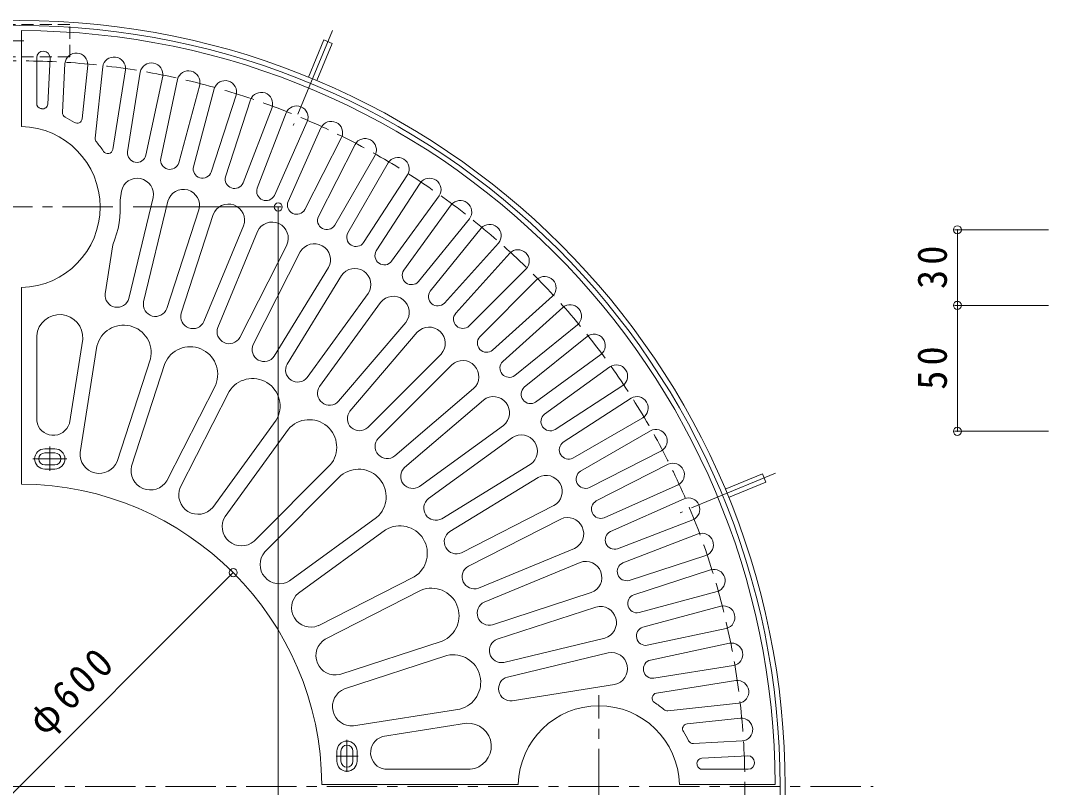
# Model space of a CAD drawing. Units: millimetres at full size, sheet at 1:10, with parts at other scales. Extents: x -1826 to 1813, y -1366 to 1283.
# Drawn here: x -878 to 143, y 435 to 1196 of the extents above; entities that cross this region are included whole.
import ezdxf

# ---------------------------------------------------------------- set-up
doc = ezdxf.new("R2010")
doc.units = ezdxf.units.MM
doc.header["$LTSCALE"] = 10
doc.header["$PDMODE"] = 32
doc.header["$PDSIZE"] = 8
for name, pattern in [('CHAIN1', [8, 5, -1, 1, -1]), ('CHAIN2', [12, 9, -1, 1, -1]), ('DASHED1', [1.8, 1.2, -0.6]), ('DASHED3', [4, 3, -1])]:
    doc.linetypes.add(name, pattern=pattern)
for name, color, linetype, lineweight in [('0-0_通り芯', 3, 'Continuous', 9), ('0-1_躯体', 2, 'Continuous', 9), ('0-4_その他', 7, 'Continuous', 9), ('1-0_1-0ﾚｲﾔ', 3, 'Continuous', 9)]:
    doc.layers.add(name, color=color, linetype=linetype, lineweight=lineweight)
doc.styles.add('ＭＳ ゴシック', font='')
doc.styles.get('ＭＳ ゴシック').set_extended_font_data('MS Gothic')

msp = doc.modelspace()

# ---------------------------------------------------------------- linework, layer by layer
at = {"layer": '0-0_通り芯'}
for p, q in [((-876.67, 1185.57), (-876.67, 1090.55)), ((-861.67, 1158.79), (-861.67, 1113.25)), ((-848.3, 1158.44), (-850.69, 1112.77)), ((-833.56, 1153.04), (-836.11, 1104.45)), ((-810.99, 1151.26), (-816.58, 1098.16)), ((-796.08, 1149.69), (-803.51, 1078.95)), ((-773.63, 1146.74), (-786.15, 1067.7)), ((-758.82, 1144.39), (-771.36, 1065.21)), ((-736.56, 1140.27), (-753.22, 1061.85)), ((-721.88, 1137.15), (-738.55, 1058.73)), ((-699.87, 1131.86), (-720.62, 1054.42)), ((-685.38, 1127.98), (-706.13, 1050.54)), ((-663.67, 1121.55), (-688.45, 1045.3)), ((-649.41, 1116.91), (-674.18, 1040.67)), ((-628.07, 1109.36), (-656.8, 1034.51)), ((-614.06, 1103.98), (-642.79, 1029.14)), ((-593.15, 1095.32), (-625.76, 1022.08)), ((-579.45, 1089.22), (-612.05, 1015.98)), ((-559.01, 1079.47), (-595.41, 1008.04)), ((-545.65, 1072.66), (-582.04, 1001.23)), ((-525.75, 1061.86), (-565.84, 992.43)), ((-512.76, 1054.36), (-552.84, 984.93)), ((-493.46, 1042.53), (-537.12, 975.29)), ((-480.88, 1034.36), (-524.54, 967.13)), ((-777.53, 1026.22), (-778.91, 1017.5)), ((-462.22, 1021.54), (-509.34, 956.68)), ((-746.09, 1019.96), (-770.13, 919.82)), ((-731.5, 1016.46), (-755.55, 916.31)), ((-450.08, 1012.72), (-497.21, 947.86)), ((-700.65, 1007.76), (-732.47, 909.81)), ((-686.38, 1003.13), (-718.21, 905.17)), ((-656.3, 992.02), (-695.72, 896.88)), ((-432.12, 998.94), (-482.58, 936.64)), ((-642.44, 986.29), (-681.86, 891.13)), ((-420.47, 989.5), (-470.92, 927.2)), ((-785.93, 973.17), (-793.64, 924.49)), ((-613.33, 972.86), (-660.09, 881.1)), ((-403.25, 974.8), (-456.9, 915.22)), ((-599.96, 966.06), (-646.72, 874.28)), ((-392.1, 964.76), (-445.75, 905.18)), ((-571.99, 950.39), (-625.81, 862.58)), ((-375.68, 949.17), (-432.37, 892.49)), ((-559.2, 942.55), (-613.02, 854.73)), ((-876.67, 930.6), (-876.67, 735.57)), ((-365.08, 938.57), (-421.76, 881.88)), ((-532.55, 924.74), (-593.08, 841.42)), ((-349.49, 922.15), (-409.07, 868.5)), ((-520.41, 915.93), (-580.95, 832.6)), ((-339.46, 911), (-399.03, 857.36)), ((-495.24, 896.07), (-562.12, 817.76)), ((-324.75, 893.78), (-387.06, 843.33)), ((-861.67, 882.88), (-861.67, 798.28)), ((-815.99, 879.29), (-829.23, 795.73)), ((-483.83, 886.34), (-550.72, 808.02)), ((-315.31, 882.13), (-377.62, 831.68)), ((-801.87, 872.57), (-818.6, 766.95)), ((-748.72, 859.81), (-781.77, 758.1)), ((-460.29, 864.57), (-533.11, 791.75)), ((-301.53, 864.17), (-366.39, 817.05)), ((-734.45, 855.17), (-767.5, 753.47)), ((-449.68, 853.97), (-522.51, 781.14)), ((-292.71, 852.03), (-357.57, 804.91)), ((-683.96, 834.25), (-732.5, 738.97)), ((-670.59, 827.45), (-719.14, 732.17)), ((-427.92, 830.42), (-506.23, 763.54)), ((-279.89, 833.37), (-347.13, 789.71)), ((-418.17, 819.02), (-496.49, 752.13)), ((-271.72, 820.79), (-338.96, 777.13)), ((-623.99, 798.88), (-686.84, 712.37)), ((-259.89, 801.49), (-329.32, 761.41)), ((-611.85, 790.07), (-674.71, 703.56)), ((-398.33, 793.84), (-481.65, 733.3)), ((-252.39, 788.5), (-321.82, 748.42)), ((-389.51, 781.71), (-472.84, 721.16)), ((-843.67, 770.57), (-853.67, 770.57)), ((-843.67, 766.57), (-853.67, 766.57)), ((-241.59, 768.61), (-313.02, 732.21)), ((-371.7, 755.05), (-459.51, 701.24)), ((-234.78, 755.24), (-306.21, 718.84)), ((-843.67, 754.57), (-853.67, 754.57)), ((-843.67, 750.57), (-853.67, 750.57)), ((-570.29, 754.57), (-645.9, 678.95)), ((-559.68, 743.97), (-635.3, 668.35)), ((-363.86, 742.26), (-451.68, 688.44)), ((-225.03, 734.81), (-298.27, 702.2)), ((-348.2, 714.29), (-439.96, 667.53)), ((-218.93, 721.1), (-292.17, 688.5)), ((-524.19, 702.4), (-610.7, 639.55)), ((-341.38, 700.92), (-433.16, 654.16)), ((-210.27, 700.19), (-285.11, 671.46)), ((-515.36, 690.27), (-601.88, 627.41)), ((-204.89, 686.18), (-279.74, 657.45)), ((-327.97, 671.81), (-423.12, 632.39)), ((-197.34, 664.84), (-273.58, 640.07)), ((-322.22, 657.95), (-417.38, 618.53)), ((-486.81, 643.66), (-582.09, 595.11)), ((-192.7, 650.58), (-268.95, 625.8)), ((-479.99, 630.3), (-575.28, 581.75)), ((-311.13, 627.87), (-409.08, 596.04)), ((-186.27, 628.87), (-263.71, 608.12)), ((-306.49, 613.6), (-404.45, 581.78)), ((-182.39, 614.38), (-259.83, 593.63)), ((-177.11, 592.37), (-255.52, 575.7)), ((-297.79, 582.75), (-397.94, 558.71)), ((-459.08, 579.8), (-560.78, 546.75)), ((-173.99, 577.7), (-252.4, 561.03)), ((-454.44, 565.53), (-556.15, 532.49)), ((-294.29, 568.16), (-394.44, 544.12)), ((-169.86, 555.44), (-249.04, 542.89)), ((-288.04, 536.72), (-389.76, 520.61)), ((-167.51, 540.62), (-246.55, 528.1)), ((-441.69, 512.38), (-547.31, 495.66)), ((-164.56, 518.18), (-235.3, 510.74)), ((-162.99, 503.26), (-216.1, 497.67)), ((-434.97, 498.26), (-518.52, 485.03)), ((-161.22, 480.69), (-209.8, 478.14)), ((-563.68, 470.58), (-563.68, 460.58)), ((-559.68, 470.58), (-559.68, 460.58)), ((-547.68, 470.58), (-547.68, 460.58)), ((-543.68, 470.58), (-543.68, 460.58)), ((-155.81, 465.95), (-201.48, 463.56)), ((-431.37, 452.58), (-515.97, 452.58)), ((-155.46, 452.58), (-201, 452.58)), ((-383.65, 437.58), (-578.68, 437.58)), ((-128.68, 437.58), (-223.7, 437.58))]:
    msp.add_line(p, q, dxfattribs=at)
at = {"layer": '0-0_通り芯', "linetype": 'CHAIN1'}
for p, q in [((-785.97, 1010.58), (-969.34, 1010.58)), ((-848.67, 772.82), (-848.67, 748.81)), ((-831.89, 760.57), (-865.51, 760.57)), ((-303.67, 342.87), (-303.67, 526.24)), ((-553.68, 481.75), (-553.68, 450.19)), ((-542.56, 465.58), (-564.41, 465.58))]:
    msp.add_line(p, q, dxfattribs=at)
at = {"layer": '0-0_通り芯'}
for centre, radius, start, end in [((-878.67, 435.58), 750, 0.15279, 89.84721), ((-854.99, 1158.5), 6.69, 359.47221, 177.49879), ((-822.29, 1152.04), 11.32, 356.0386, 174.9588), ((-784.87, 1148.11), 11.32, 353.0386, 171.9588), ((-747.71, 1142.22), 11.32, 350.0386, 168.9588), ((-710.9, 1134.4), 11.32, 347.0386, 165.9588), ((-674.56, 1124.66), 11.32, 344.0386, 162.9588), ((-638.77, 1113.04), 11.32, 341.0386, 159.9588), ((-856.67, 1113.25), 5, 180, 257.90489), ((-855.69, 1113.03), 5, 257.35419, 357.00015), ((-878.67, 1010.58), 100, 77.35437, 77.90562), ((-831.12, 1104.19), 5, 177.00008, 243.06804), ((-603.65, 1099.55), 11.32, 338.0386, 156.9588), ((-878.67, 1010.58), 100, 57.03992, 63.06816), ((-821.55, 1098.68), 5, 237.04022, 353.99988), ((-569.27, 1084.25), 11.32, 335.0386, 153.9588), ((-878.67, 1010.58), 80, 271.43251, 88.56749), ((-798.54, 1078.43), 5, 173.99988, 220.25374), ((-878.67, 1010.58), 100, 33.47116, 40.25371), ((-535.75, 1067.17), 11.32, 332.0386, 150.9588), ((-791.09, 1068.49), 5, 213.47099, 351.00018), ((-762.18, 1064.11), 9.24, 173.18272, 345.81287), ((-729.45, 1057.16), 9.24, 170.18272, 342.81287), ((-503.17, 1048.35), 11.32, 329.0386, 147.9588), ((-697.12, 1048.49), 9.24, 167.18272, 339.81287), ((-761.82, 1023.04), 16.03, 348.93134, 168.55307), ((-665.29, 1038.15), 9.24, 164.18272, 336.81287), ((-471.61, 1027.86), 11.32, 326.0386, 144.9588), ((-716.09, 1012.06), 16.03, 344.43134, 164.05307), ((-634.05, 1026.16), 9.24, 161.18272, 333.81287), ((-878.67, 1010.58), 100, 338.0329, 3.96724), ((-671.36, 997.53), 16.03, 339.93134, 159.55307), ((-603.47, 1012.55), 9.24, 158.18272, 330.81287), ((-441.17, 1005.74), 11.32, 323.0386, 141.9588), ((-573.66, 997.35), 9.24, 155.18272, 327.81287), ((-627.91, 979.53), 16.03, 335.43134, 155.05307), ((-411.93, 982.07), 11.32, 320.0386, 138.9588), ((-544.67, 980.62), 9.24, 152.18272, 324.81287), ((-586, 958.18), 16.03, 330.93134, 150.55307), ((-516.61, 962.39), 9.24, 149.18272, 321.81287), ((-383.97, 956.89), 11.32, 317.0386, 135.9588), ((-545.9, 933.6), 16.03, 326.43134, 146.05307), ((-489.53, 942.72), 9.24, 146.18272, 318.81287), ((-357.36, 930.28), 11.32, 314.0386, 132.9588), ((-781.71, 923.05), 12.02, 173.11531, 344.41191), ((-507.86, 905.96), 16.03, 321.93134, 141.55307), ((-463.52, 921.66), 9.24, 143.18272, 315.81287), ((-743.76, 913.94), 12.02, 168.61531, 339.91191), ((-332.19, 902.32), 11.32, 311.0386, 129.9588), ((-838.85, 880.89), 22.91, 355.99025, 175.01247), ((-706.65, 901.88), 12.02, 164.11531, 335.41191), ((-438.65, 899.27), 9.24, 140.18272, 312.81287), ((-775.34, 866.02), 27.33, 346.86299, 166.12669), ((-670.59, 886.94), 12.02, 159.61531, 330.91191), ((-472.09, 875.41), 16.03, 317.43134, 137.05307), ((-414.99, 875.6), 9.24, 137.18272, 309.81287), ((-308.51, 873.08), 11.32, 308.0386, 126.9588), ((-709.27, 844.55), 27.33, 337.86299, 157.12669), ((-635.82, 869.23), 12.02, 155.11531, 326.41191), ((-438.84, 842.16), 16.03, 312.93134, 132.55307), ((-392.59, 850.73), 9.24, 134.18272, 306.81287), ((-602.54, 848.84), 12.02, 150.61531, 321.91191), ((-286.39, 842.64), 11.32, 305.0386, 123.9588), ((-647.38, 813.02), 27.33, 328.86299, 148.12669), ((-570.97, 825.9), 12.02, 146.11531, 317.41191), ((-371.53, 824.72), 9.24, 131.18272, 303.81287), ((-408.29, 806.4), 16.03, 308.43134, 128.05307), ((-265.9, 811.09), 11.32, 302.0386, 120.9588), ((-541.3, 800.55), 12.02, 141.61531, 312.91191), ((-845.16, 800.74), 16.7, 188.45663, 342.54399), ((-591.18, 772.19), 27.33, 319.86299, 139.12669), ((-351.86, 797.65), 9.24, 128.18272, 300.81287), ((-247.09, 778.5), 11.32, 299.0386, 117.9588), ((-513.7, 772.96), 12.02, 137.11531, 308.41191), ((-380.65, 768.35), 16.03, 303.93134, 123.55307), ((-333.63, 769.58), 9.24, 125.18272, 297.81287), ((-853.67, 760.57), 10, 90, 270), ((-853.67, 760.57), 6, 90, 270), ((-843.67, 760.57), 10, 270, 90), ((-843.67, 760.57), 6, 270, 90), ((-799.5, 765.37), 19.16, 175.27588, 337.71568), ((-230, 744.98), 11.32, 296.0386, 114.9588), ((-748.88, 748.92), 19.16, 166.27588, 328.71568), ((-542.07, 723.07), 27.33, 310.86299, 130.12669), ((-488.36, 743.28), 12.02, 132.61531, 303.91191), ((-316.9, 740.6), 9.24, 122.18272, 294.81287), ((-878.67, 435.58), 300, 0.38197, 89.61803), ((-356.08, 728.25), 16.03, 299.43134, 119.05307), ((-701.46, 724.76), 19.16, 157.27588, 319.71568), ((-465.42, 711.71), 12.02, 128.11531, 299.41191), ((-301.71, 710.78), 9.24, 119.18272, 291.81287), ((-214.7, 710.6), 11.32, 293.0386, 111.9588), ((-658.4, 693.48), 19.16, 148.27588, 310.71568), ((-501.24, 666.87), 27.33, 301.86299, 121.12669), ((-334.72, 686.34), 16.03, 294.93134, 114.55307), ((-445.03, 678.43), 12.02, 123.61531, 294.91191), ((-288.09, 680.2), 9.24, 116.18272, 288.81287), ((-201.22, 675.48), 11.32, 290.0386, 108.9588), ((-620.77, 655.85), 19.16, 139.27588, 301.71568), ((-427.31, 643.66), 12.02, 119.11531, 290.41191), ((-316.73, 642.89), 16.03, 290.43134, 110.05307), ((-276.1, 648.96), 9.24, 113.18272, 285.81287), ((-189.59, 639.69), 11.32, 287.0386, 105.9588), ((-589.49, 612.79), 19.16, 130.27588, 292.71568), ((-469.7, 604.98), 27.33, 292.86299, 112.12669), ((-265.76, 617.13), 9.24, 110.18272, 282.81287), ((-412.37, 607.6), 12.02, 114.61531, 285.91191), ((-302.19, 598.16), 16.03, 285.93134, 105.55307), ((-179.85, 603.35), 11.32, 284.0386, 102.9588), ((-257.1, 584.81), 9.24, 107.18272, 279.81287), ((-565.33, 565.37), 19.16, 121.27588, 283.71568), ((-400.31, 570.49), 12.02, 110.11531, 281.41191), ((-172.03, 566.55), 11.32, 281.0386, 99.9588), ((-448.24, 538.92), 27.33, 283.86299, 103.12669), ((-291.21, 552.43), 16.03, 281.43134, 101.05307), ((-250.14, 552.07), 9.24, 104.18272, 276.81287), ((-391.2, 532.54), 12.02, 105.61531, 276.91191), ((-548.88, 514.75), 19.16, 112.27588, 274.71568), ((-166.14, 529.38), 11.32, 278.04126, 96.96146), ((-245.76, 523.16), 5, 98.99982, 236.52901), ((-303.67, 435.58), 80, 1.43251, 178.56749), ((-303.67, 435.58), 100, 49.74629, 56.52884), ((-235.83, 515.71), 5, 229.74626, 276.00012), ((-162.21, 491.96), 11.32, 275.0412, 93.9614), ((-433.36, 475.4), 22.91, 274.98753, 94.00975), ((-215.57, 492.7), 5, 96.00012, 212.95978), ((-303.67, 435.58), 100, 26.93184, 32.96008), ((-553.68, 470.58), 10, 0, 180), ((-513.51, 469.1), 16.7, 107.45601, 261.54337), ((-210.06, 483.13), 5, 206.93196, 272.99992), ((-553.68, 470.58), 6, 0, 180), ((-553.68, 460.58), 10, 180, 0), ((-553.68, 460.58), 6, 180, 0), ((-201.22, 458.56), 5, 92.99985, 192.64581), ((-155.75, 459.26), 6.69, 272.50121, 90.52779), ((-303.67, 435.58), 100, 12.09438, 12.64563), ((-201, 457.58), 5, 192.09511, 270)]:
    msp.add_arc(centre, radius, start, end, dxfattribs=at)
at = {"layer": '0-1_躯体', "linetype": 'DASHED1'}
for p, q in [((-828.67, 1191.58), (-928.67, 1191.58)), ((-828.67, 1159.58), (-828.67, 1191.58)), ((-828.67, 1159.58), (-928.67, 1159.58))]:
    msp.add_line(p, q, dxfattribs=at)
at = {"layer": '0-1_躯体', "linetype": 'CHAIN2'}
for p, q in [((-567.89, 1185.88), (-607.05, 1091.33)), ((-128.37, 746.36), (-222.92, 707.2))]:
    msp.add_line(p, q, dxfattribs=at)
at = {"layer": '0-1_躯体', "linetype": 'CHAIN1'}
for p, q in [((-874.51, 1175.58), (-915.67, 1175.58)), ((-1453.67, 435.58), (-31.43, 435.58))]:
    msp.add_line(p, q, dxfattribs=at)
at = {"layer": '0-1_躯体'}
for p, q in [((-576.68, 1176.4), (-591.99, 1139.45)), ((-568.37, 1172.96), (-576.68, 1176.4)), ((-568.37, 1172.96), (-583.68, 1136)), ((-141.29, 745.88), (-178.25, 730.57)), ((-137.85, 737.57), (-141.29, 745.88)), ((-137.85, 737.57), (-174.8, 722.26))]:
    msp.add_line(p, q, dxfattribs=at)
for radius in [760, 755]:
    msp.add_circle((-878.67, 435.58), radius, dxfattribs=at)
at = {"layer": '0-1_躯体', "linetype": 'DASHED3'}
msp.add_circle((-878.67, 435.58), 720, dxfattribs=at)
at = {"layer": '0-4_その他'}
for p, q in [((-618.93, 1010.58), (-765.97, 1010.58)), ((-621.93, -139.42), (-621.93, 1010.58)), ((-666.54, 647.71), (-1090.81, 223.44))]:
    msp.add_line(p, q, dxfattribs=at)
for p in [(-621.93, 1010.58), (-666.54, 647.71)]:
    msp.add_point(p, dxfattribs=at)
at = {"layer": '1-0_1-0ﾚｲﾔ', "color": 7}
for p, q in [((49.27, 987.96), (142.64, 987.96)), ((52.27, 987.96), (52.27, 912.96)), ((49.27, 912.96), (142.64, 912.96)), ((52.27, 912.96), (52.27, 787.96)), ((49.27, 787.96), (142.64, 787.96))]:
    msp.add_line(p, q, dxfattribs=at)
for p in [(52.27, 987.96), (52.27, 912.96), (52.27, 787.96)]:
    msp.add_point(p, dxfattribs=at)

# ---------------------------------------------------------------- texts
at = {"layer": '0-4_その他', "color": 2, "insert": (-848.21, 478.62), "char_height": 29.33, "attachment_point": 7, "rotation": 45, "style": 'ＭＳ ゴシック'}
msp.add_mtext('\\T1.21;\\W0.95;φ600', dxfattribs=at)
at = {"layer": '1-0_1-0ﾚｲﾔ', "color": 2, "char_height": 29.33, "attachment_point": 7, "rotation": 90, "style": 'ＭＳ ゴシック'}
for s, insert in [('\\T1.27;\\W0.95;30', (42.27, 929.21)), ('\\T1.27;\\W0.95;50', (42.27, 829.21))]:
    msp.add_mtext(s, dxfattribs=dict(at, insert=insert))

doc.saveas('drawing.dxf')
